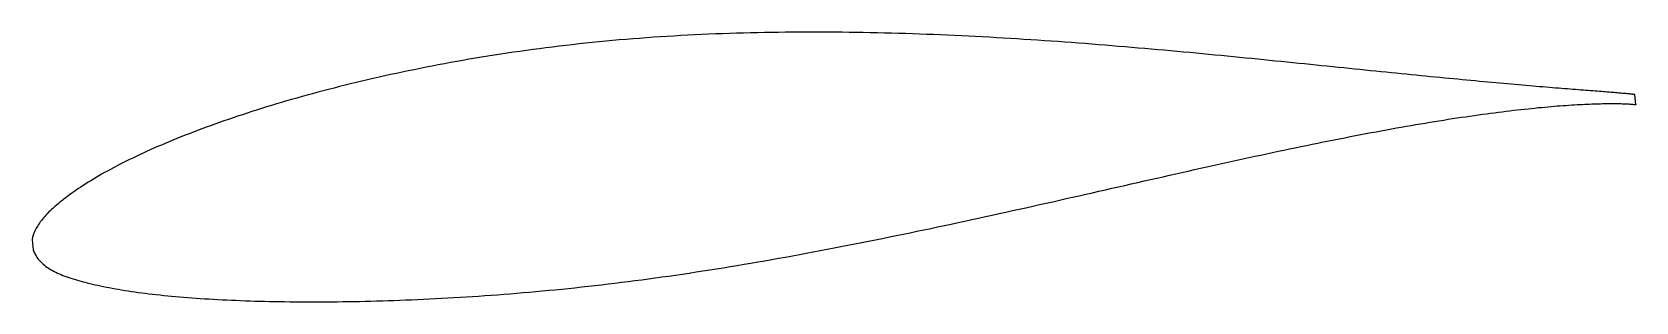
# Model space of a CAD drawing. Header units: metres. Extents: x -26.3 to 53.3, y -5.1 to 8.3.
import ezdxf

# ---------------------------------------------------------------- set-up
doc = ezdxf.new("R2010")
doc.units = ezdxf.units.M

msp = doc.modelspace()

# ---------------------------------------------------------------- linework, layer by layer
msp.add_lwpolyline([(53.256, 5.153), (53.254, 5.154), (53.249, 5.155), (53.242, 5.156), (53.231, 5.158), (53.217, 5.16), (53.2, 5.162), (53.18, 5.165), (53.157, 5.168), (53.13, 5.171), (53.101, 5.174), (53.069, 5.178), (53.033, 5.182), (52.995, 5.186), (52.953, 5.19), (52.909, 5.194), (52.861, 5.198), (52.81, 5.203), (52.757, 5.208), (52.7, 5.213), (52.64, 5.218), (52.577, 5.224), (52.512, 5.229), (52.443, 5.235), (52.371, 5.241), (52.296, 5.247), (52.218, 5.253), (52.138, 5.26), (52.054, 5.266), (51.967, 5.273), (51.877, 5.28), (51.784, 5.288), (51.689, 5.295), (51.59, 5.303), (51.489, 5.311), (51.384, 5.319), (51.277, 5.327), (51.166, 5.336), (51.053, 5.345), (50.937, 5.354), (50.817, 5.363), (50.695, 5.372), (50.571, 5.382), (50.443, 5.392), (50.312, 5.402), (50.179, 5.413), (50.042, 5.424), (49.903, 5.435), (49.761, 5.446), (49.616, 5.458), (49.469, 5.47), (49.318, 5.482), (49.165, 5.494), (49.009, 5.507), (48.85, 5.521), (48.689, 5.534), (48.525, 5.547), (48.358, 5.561), (48.188, 5.576), (48.016, 5.591), (47.841, 5.606), (47.663, 5.621), (47.482, 5.637), (47.299, 5.653), (47.114, 5.669), (46.925, 5.686), (46.734, 5.703), (46.541, 5.72), (46.345, 5.738), (46.146, 5.756), (45.945, 5.775), (45.741, 5.793), (45.535, 5.812), (45.326, 5.832), (45.115, 5.852), (44.901, 5.872), (44.685, 5.892), (44.466, 5.913), (44.245, 5.934), (44.022, 5.956), (43.796, 5.977), (43.568, 5.999), (43.337, 6.022), (43.105, 6.044), (42.869, 6.067), (42.632, 6.091), (42.392, 6.114), (42.15, 6.139), (41.906, 6.163), (41.659, 6.187), (41.411, 6.212), (41.16, 6.237), (40.907, 6.262), (40.651, 6.288), (40.394, 6.314), (40.135, 6.34), (39.873, 6.366), (39.61, 6.393), (39.344, 6.42), (39.076, 6.447), (38.807, 6.475), (38.535, 6.502), (38.261, 6.53), (37.986, 6.558), (37.708, 6.586), (37.429, 6.615), (37.148, 6.644), (36.865, 6.672), (36.58, 6.702), (36.293, 6.731), (36.004, 6.76), (35.714, 6.789), (35.422, 6.819), (35.128, 6.848), (34.833, 6.878), (34.536, 6.907), (34.237, 6.937), (33.937, 6.967), (33.635, 6.997), (33.331, 7.026), (33.026, 7.056), (32.719, 7.086), (32.411, 7.116), (32.102, 7.145), (31.791, 7.174), (31.478, 7.204), (31.164, 7.234), (30.849, 7.263), (30.532, 7.292), (30.215, 7.321), (29.895, 7.35), (29.575, 7.379), (29.253, 7.407), (28.93, 7.435), (28.606, 7.464), (28.281, 7.492), (27.954, 7.519), (27.626, 7.546), (27.298, 7.573), (26.968, 7.6), (26.637, 7.627), (26.305, 7.653), (25.972, 7.679), (25.639, 7.704), (25.304, 7.729), (24.968, 7.754), (24.632, 7.778), (24.295, 7.802), (23.956, 7.826), (23.617, 7.848), (23.278, 7.871), (22.937, 7.893), (22.596, 7.914), (22.254, 7.935), (21.912, 7.955), (21.568, 7.975), (21.225, 7.994), (20.88, 8.013), (20.535, 8.031), (20.19, 8.048), (19.844, 8.065), (19.497, 8.081), (19.151, 8.096), (18.803, 8.111), (18.456, 8.125), (18.108, 8.139), (17.759, 8.152), (17.411, 8.164), (17.062, 8.175), (16.713, 8.185), (16.363, 8.195), (16.013, 8.204), (15.664, 8.213), (15.314, 8.22), (14.964, 8.227), (14.614, 8.233), (14.263, 8.238), (13.913, 8.242), (13.563, 8.245), (13.213, 8.248), (12.863, 8.249), (12.513, 8.25), (12.163, 8.25), (11.813, 8.249), (11.463, 8.247), (11.114, 8.244), (10.765, 8.24), (10.416, 8.235), (10.067, 8.229), (9.719, 8.222), (9.371, 8.214), (9.023, 8.205), (8.676, 8.195), (8.329, 8.184), (7.983, 8.172), (7.637, 8.159), (7.291, 8.145), (6.946, 8.13), (6.602, 8.114), (6.258, 8.096), (5.915, 8.078), (5.573, 8.058), (5.231, 8.037), (4.889, 8.015), (4.549, 7.993), (4.209, 7.969), (3.87, 7.943), (3.532, 7.917), (3.195, 7.889), (2.858, 7.861), (2.523, 7.831), (2.188, 7.8), (1.854, 7.768), (1.521, 7.735), (1.189, 7.701), (0.858, 7.666), (0.528, 7.629), (0.2, 7.592), (-0.128, 7.553), (-0.455, 7.513), (-0.781, 7.473), (-1.105, 7.43), (-1.428, 7.388), (-1.75, 7.344), (-2.071, 7.299), (-2.391, 7.252), (-2.709, 7.205), (-3.026, 7.157), (-3.342, 7.108), (-3.656, 7.058), (-3.969, 7.007), (-4.281, 6.955), (-4.591, 6.903), (-4.9, 6.849), (-5.207, 6.795), (-5.513, 6.739), (-5.818, 6.683), (-6.121, 6.626), (-6.422, 6.568), (-6.722, 6.51), (-7.02, 6.451), (-7.317, 6.391), (-7.612, 6.33), (-7.906, 6.269), (-8.197, 6.207), (-8.488, 6.145), (-8.776, 6.081), (-9.063, 6.017), (-9.347, 5.953), (-9.631, 5.887), (-9.912, 5.822), (-10.192, 5.755), (-10.469, 5.688), (-10.745, 5.62), (-11.019, 5.552), (-11.291, 5.483), (-11.562, 5.414), (-11.83, 5.344), (-12.096, 5.273), (-12.361, 5.202), (-12.623, 5.131), (-12.883, 5.059), (-13.142, 4.986), (-13.398, 4.913), (-13.652, 4.84), (-13.904, 4.766), (-14.154, 4.692), (-14.402, 4.617), (-14.648, 4.542), (-14.892, 4.466), (-15.133, 4.391), (-15.372, 4.314), (-15.609, 4.238), (-15.844, 4.161), (-16.077, 4.084), (-16.307, 4.006), (-16.535, 3.929), (-16.761, 3.851), (-16.984, 3.773), (-17.205, 3.694), (-17.424, 3.615), (-17.64, 3.537), (-17.855, 3.458), (-18.066, 3.378), (-18.275, 3.299), (-18.482, 3.219), (-18.687, 3.14), (-18.888, 3.06), (-19.088, 2.98), (-19.285, 2.9), (-19.479, 2.819), (-19.671, 2.739), (-19.861, 2.659), (-20.048, 2.579), (-20.232, 2.498), (-20.414, 2.418), (-20.593, 2.337), (-20.77, 2.257), (-20.944, 2.176), (-21.115, 2.095), (-21.284, 2.015), (-21.45, 1.934), (-21.613, 1.854), (-21.774, 1.773), (-21.932, 1.693), (-22.088, 1.612), (-22.24, 1.532), (-22.39, 1.451), (-22.538, 1.371), (-22.682, 1.291), (-22.824, 1.211), (-22.963, 1.13), (-23.099, 1.051), (-23.233, 0.971), (-23.363, 0.891), (-23.491, 0.812), (-23.616, 0.733), (-23.739, 0.655), (-23.858, 0.576), (-23.975, 0.499), (-24.089, 0.422), (-24.2, 0.345), (-24.308, 0.268), (-24.414, 0.192), (-24.516, 0.117), (-24.616, 0.042), (-24.713, -0.032), (-24.807, -0.106), (-24.898, -0.179), (-24.986, -0.251), (-25.071, -0.323), (-25.154, -0.394), (-25.233, -0.465), (-25.31, -0.535), (-25.384, -0.605), (-25.454, -0.674), (-25.522, -0.743), (-25.587, -0.812), (-25.649, -0.879), (-25.708, -0.947), (-25.764, -1.014), (-25.817, -1.08), (-25.867, -1.146), (-25.914, -1.211), (-25.958, -1.276), (-25.999, -1.34), (-26.038, -1.403), (-26.073, -1.465), (-26.105, -1.526), (-26.135, -1.586), (-26.161, -1.645), (-26.185, -1.702), (-26.206, -1.757), (-26.224, -1.81), (-26.239, -1.861), (-26.251, -1.907), (-26.261, -1.949), (-26.268, -1.984), (-26.274, -2.012), (-26.276, -2.03), (-26.23, -2.538), (-26.228, -2.542), (-26.223, -2.554), (-26.213, -2.573), (-26.2, -2.601), (-26.183, -2.639), (-26.162, -2.684), (-26.137, -2.732), (-26.11, -2.783), (-26.079, -2.836), (-26.045, -2.889), (-26.008, -2.942), (-25.968, -2.994), (-25.925, -3.046), (-25.879, -3.098), (-25.83, -3.148), (-25.778, -3.198), (-25.724, -3.247), (-25.666, -3.294), (-25.605, -3.341), (-25.542, -3.387), (-25.475, -3.432), (-25.406, -3.476), (-25.333, -3.519), (-25.258, -3.561), (-25.18, -3.603), (-25.099, -3.643), (-25.015, -3.683), (-24.928, -3.721), (-24.839, -3.759), (-24.746, -3.796), (-24.651, -3.833), (-24.552, -3.868), (-24.451, -3.904), (-24.347, -3.938), (-24.24, -3.972), (-24.13, -4.005), (-24.018, -4.038), (-23.902, -4.071), (-23.784, -4.103), (-23.662, -4.135), (-23.538, -4.167), (-23.411, -4.198), (-23.282, -4.229), (-23.149, -4.259), (-23.014, -4.289), (-22.876, -4.319), (-22.735, -4.348), (-22.591, -4.377), (-22.445, -4.406), (-22.296, -4.434), (-22.144, -4.462), (-21.989, -4.488), (-21.832, -4.515), (-21.672, -4.541), (-21.509, -4.566), (-21.344, -4.591), (-21.176, -4.615), (-21.006, -4.639), (-20.832, -4.662), (-20.657, -4.684), (-20.478, -4.706), (-20.297, -4.727), (-20.114, -4.748), (-19.928, -4.768), (-19.739, -4.788), (-19.548, -4.806), (-19.355, -4.825), (-19.159, -4.843), (-18.96, -4.86), (-18.759, -4.877), (-18.555, -4.893), (-18.35, -4.908), (-18.141, -4.923), (-17.93, -4.938), (-17.717, -4.952), (-17.502, -4.965), (-17.284, -4.978), (-17.064, -4.99), (-16.841, -5.002), (-16.616, -5.013), (-16.389, -5.023), (-16.16, -5.033), (-15.928, -5.042), (-15.694, -5.051), (-15.458, -5.059), (-15.22, -5.067), (-14.98, -5.074), (-14.737, -5.08), (-14.492, -5.086), (-14.245, -5.091), (-13.997, -5.096), (-13.745, -5.099), (-13.492, -5.103), (-13.237, -5.105), (-12.98, -5.107), (-12.721, -5.109), (-12.46, -5.11), (-12.197, -5.11), (-11.932, -5.109), (-11.665, -5.108), (-11.396, -5.106), (-11.125, -5.103), (-10.852, -5.099), (-10.578, -5.095), (-10.302, -5.09), (-10.024, -5.085), (-9.744, -5.079), (-9.462, -5.072), (-9.179, -5.064), (-8.894, -5.056), (-8.607, -5.047), (-8.319, -5.036), (-8.029, -5.026), (-7.737, -5.014), (-7.444, -5.002), (-7.149, -4.99), (-6.853, -4.976), (-6.555, -4.961), (-6.256, -4.946), (-5.955, -4.93), (-5.653, -4.914), (-5.349, -4.897), (-5.044, -4.878), (-4.737, -4.86), (-4.429, -4.84), (-4.12, -4.82), (-3.81, -4.798), (-3.498, -4.776), (-3.185, -4.754), (-2.87, -4.73), (-2.555, -4.705), (-2.238, -4.679), (-1.92, -4.653), (-1.602, -4.626), (-1.281, -4.597), (-0.96, -4.568), (-0.638, -4.538), (-0.315, -4.507), (0.01, -4.475), (0.335, -4.442), (0.661, -4.408), (0.988, -4.373), (1.316, -4.337), (1.645, -4.3), (1.975, -4.262), (2.305, -4.223), (2.637, -4.183), (2.969, -4.142), (3.302, -4.1), (3.635, -4.057), (3.97, -4.014), (4.305, -3.969), (4.64, -3.924), (4.977, -3.877), (5.314, -3.83), (5.651, -3.781), (5.989, -3.732), (6.328, -3.681), (6.667, -3.63), (7.006, -3.578), (7.346, -3.525), (7.687, -3.471), (8.027, -3.417), (8.368, -3.361), (8.71, -3.305), (9.052, -3.248), (9.394, -3.19), (9.736, -3.131), (10.079, -3.072), (10.422, -3.012), (10.765, -2.951), (11.108, -2.889), (11.451, -2.827), (11.795, -2.764), (12.139, -2.701), (12.482, -2.637), (12.826, -2.572), (13.17, -2.507), (13.514, -2.441), (13.857, -2.374), (14.201, -2.307), (14.545, -2.24), (14.888, -2.172), (15.231, -2.103), (15.575, -2.035), (15.918, -1.965), (16.261, -1.896), (16.603, -1.826), (16.946, -1.755), (17.288, -1.684), (17.63, -1.613), (17.971, -1.541), (18.312, -1.47), (18.653, -1.398), (18.994, -1.325), (19.334, -1.253), (19.673, -1.18), (20.012, -1.107), (20.351, -1.034), (20.689, -0.961), (21.026, -0.887), (21.363, -0.814), (21.7, -0.74), (22.035, -0.666), (22.37, -0.592), (22.705, -0.518), (23.038, -0.444), (23.371, -0.369), (23.704, -0.295), (24.035, -0.221), (24.366, -0.147), (24.696, -0.073), (25.025, 0.002), (25.353, 0.076), (25.68, 0.15), (26.007, 0.223), (26.332, 0.297), (26.657, 0.37), (26.98, 0.444), (27.303, 0.517), (27.624, 0.59), (27.945, 0.662), (28.264, 0.734), (28.582, 0.806), (28.9, 0.878), (29.216, 0.95), (29.531, 1.021), (29.844, 1.091), (30.157, 1.162), (30.468, 1.232), (30.778, 1.302), (31.087, 1.37), (31.394, 1.439), (31.7, 1.508), (32.005, 1.576), (32.308, 1.643), (32.61, 1.709), (32.911, 1.776), (33.21, 1.841), (33.508, 1.907), (33.804, 1.971), (34.099, 2.035), (34.392, 2.099), (34.684, 2.162), (34.974, 2.224), (35.263, 2.285), (35.55, 2.347), (35.835, 2.407), (36.119, 2.467), (36.401, 2.526), (36.681, 2.584), (36.96, 2.641), (37.237, 2.698), (37.512, 2.754), (37.785, 2.81), (38.057, 2.864), (38.327, 2.918), (38.595, 2.971), (38.861, 3.023), (39.125, 3.075), (39.387, 3.126), (39.648, 3.175), (39.906, 3.224), (40.163, 3.273), (40.417, 3.32), (40.67, 3.367), (40.921, 3.413), (41.169, 3.458), (41.416, 3.502), (41.66, 3.545), (41.903, 3.587), (42.143, 3.629), (42.381, 3.67), (42.617, 3.71), (42.851, 3.749), (43.083, 3.787), (43.312, 3.825), (43.54, 3.862), (43.765, 3.897), (43.988, 3.932), (44.208, 3.966), (44.427, 4), (44.643, 4.032), (44.856, 4.063), (45.068, 4.094), (45.277, 4.124), (45.483, 4.153), (45.688, 4.181), (45.89, 4.209), (46.089, 4.235), (46.286, 4.261), (46.481, 4.286), (46.673, 4.31), (46.863, 4.334), (47.05, 4.356), (47.234, 4.378), (47.417, 4.399), (47.596, 4.419), (47.773, 4.439), (47.948, 4.457), (48.12, 4.475), (48.289, 4.492), (48.456, 4.509), (48.62, 4.524), (48.782, 4.539), (48.941, 4.553), (49.097, 4.567), (49.251, 4.58), (49.402, 4.592), (49.55, 4.603), (49.695, 4.614), (49.838, 4.624), (49.978, 4.634), (50.115, 4.643), (50.25, 4.651), (50.382, 4.659), (50.511, 4.666), (50.637, 4.673), (50.76, 4.679), (50.881, 4.684), (50.999, 4.689), (51.114, 4.694), (51.226, 4.698), (51.335, 4.701), (51.442, 4.704), (51.545, 4.707), (51.646, 4.709), (51.744, 4.711), (51.838, 4.712), (51.93, 4.713), (52.019, 4.713), (52.106, 4.714), (52.189, 4.713), (52.269, 4.713), (52.346, 4.712), (52.421, 4.711), (52.492, 4.71), (52.561, 4.708), (52.626, 4.706), (52.688, 4.704), (52.748, 4.702), (52.804, 4.7), (52.858, 4.697), (52.908, 4.694), (52.956, 4.691), (53, 4.689), (53.042, 4.686), (53.08, 4.683), (53.115, 4.68), (53.148, 4.677), (53.177, 4.674), (53.203, 4.671), (53.226, 4.668), (53.246, 4.666), (53.263, 4.663), (53.277, 4.661), (53.288, 4.659), (53.296, 4.658), (53.301, 4.657), (53.302, 4.656), (53.256, 5.153)], close=True)

doc.saveas('drawing.dxf')
